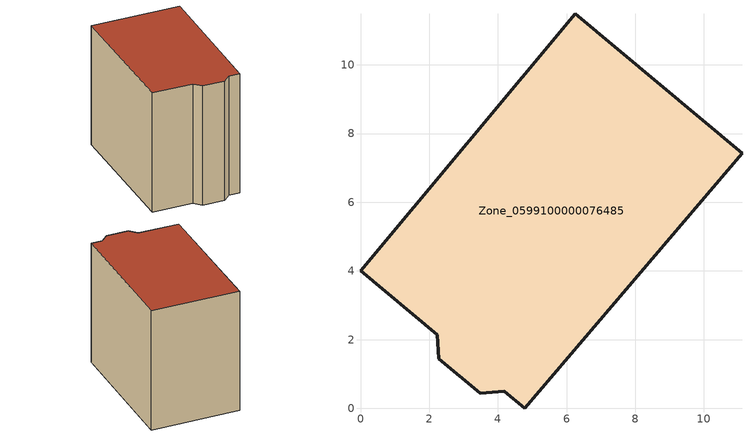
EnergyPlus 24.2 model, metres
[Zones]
Zone_0599100000076485
 floor ground (C_G): 6.25,11.49 11.11,7.43 4.79,0 4.18,0.5 3.49,0.44 2.28,1.44 2.23,2.14 0,4 z0
 wall outside (C_F): 2.23,2.14 2.28,1.44 3.49,0.44 4.18,0.5 4.79,0 11.11,7.43 6.25,11.49 0,4 2.23,2.14 z0:8.94
 roof outside (C_R): 6.25,11.49 0,4 2.23,2.14 2.28,1.44 3.49,0.44 4.18,0.5 4.79,0 11.11,7.43 z8.94
[BUILDING]
Pand.0599100000076485: North Axis=0; Terrain=City; Loads Convergence Tolerance Value=0.04; Temperature Convergence Tolerance Value=0.4; Solar Distribution=FullExterior; Maximum Number of Warmup Days=25; Minimum Number of Warmup Days=1
[Site:Location]
Rotterdam.The.Hague.AP_ZH_NLD Design_Conditions: Latitude=51.96; Longitude=4.45; Time Zone=1; Elevation=-4.5
[SITE:GROUNDTEMPERATURE:BUILDINGSURFACE]
18, 18, 18, 18, 18, 18, 18, 18, 18, 18, 18, 18
[MATERIAL] Thermal Absorptance=0.9; Solar Absorptance=0.7; Visible Absorptance=0.7
Name | Roughness | Thickness | Conductivity | Density | Specific Heat
G.TI.1946 | MediumSmooth | 0.15 | 1 | 540 | 1210
F.TI.1946 | Rough | 0.3 | 0.857143 | 1920 | 840
R.TI.1946 | MediumRough | 0.2 | 0.1 | 1500 | 1000
[CONSTRUCTION]
C_G: G.TI.1946
C_F: F.TI.1946
C_R: R.TI.1946
[ZONE]
Zone_0599100000076485: Type=1; Multiplier=1; Ceiling Height=Autocalculate; Volume=Autocalculate; Floor Area=autocalculate; Part of Total Floor Area=Yes
[ZONEINFILTRATION:DESIGNFLOWRATE]
Infil_Zone_0599100000076485: Zone or ZoneList or Space or SpaceList=Zone_0599100000076485; Schedule=AlwaysOn; Design Flow Rate Calculation Method=Flow/Area; Flow Rate per Floor Area=0.003; Constant Term Coefficient=1; Temperature Term Coefficient=0; Velocity Term Coefficient=0; Velocity Squared Term Coefficient=0
[HVACTEMPLATE:ZONE:IDEALLOADSAIRSYSTEM]
Zone_0599100000076485: Maximum Heating Supply Air Temperature=50; Minimum Cooling Supply Air Temperature=13; Maximum Heating Supply Air Humidity Ratio=0.0156; Minimum Cooling Supply Air Humidity Ratio=0.0077; Heating Limit=NoLimit; Cooling Limit=NoLimit; Dehumidification Control Type=ConstantSensibleHeatRatio; Cooling Sensible Heat Ratio=0.7; Dehumidification Setpoint=60; Humidification Control Type=None; Humidification Setpoint=30; Outdoor Air Method=None; Outdoor Air Flow Rate per Person=0.00944; Outdoor Air Flow Rate per Zone Floor Area=0; Outdoor Air Flow Rate per Zone=0; Demand Controlled Ventilation Type=None; Outdoor Air Economizer Type=NoEconomizer; Heat Recovery Type=None; Sensible Heat Recovery Effectiveness=0.7; Latent Heat Recovery Effectiveness=0.65
[ZONECONTROL:THERMOSTAT]
ThermostatControl_Zone_0599100000076485: Zone or ZoneList=Zone_0599100000076485; Control Type Schedule=DualSetpointControlType; Control 1=Thermostat_Zone_0599100000076485; Temperature Difference Between Cutout And Setpoint=0
[THERMOSTATSETPOINT:DUALSETPOINT]
Thermostat_Zone_0599100000076485: Heating Setpoint Temperature Schedule=HeatingSetpoint_Zone_0599100000076485; Cooling Setpoint Temperature Schedule=CoolingSetpoint_Zone_0599100000076485
[SCHEDULE:COMPACT]
HeatingSetpoint_Zone_0599100000076485: Through: 12/31, For: AllDays, Until: 24:00, 21
CoolingSetpoint_Zone_0599100000076485: Through: 12/31, For: AllDays, Until: 24:00, 24
DualSetpointControlType: Through: 12/31, For: AllDays, Until: 24:00, 4
AlwaysOn: Through: 12/31, For: AllDays, Until: 24:00, 1
